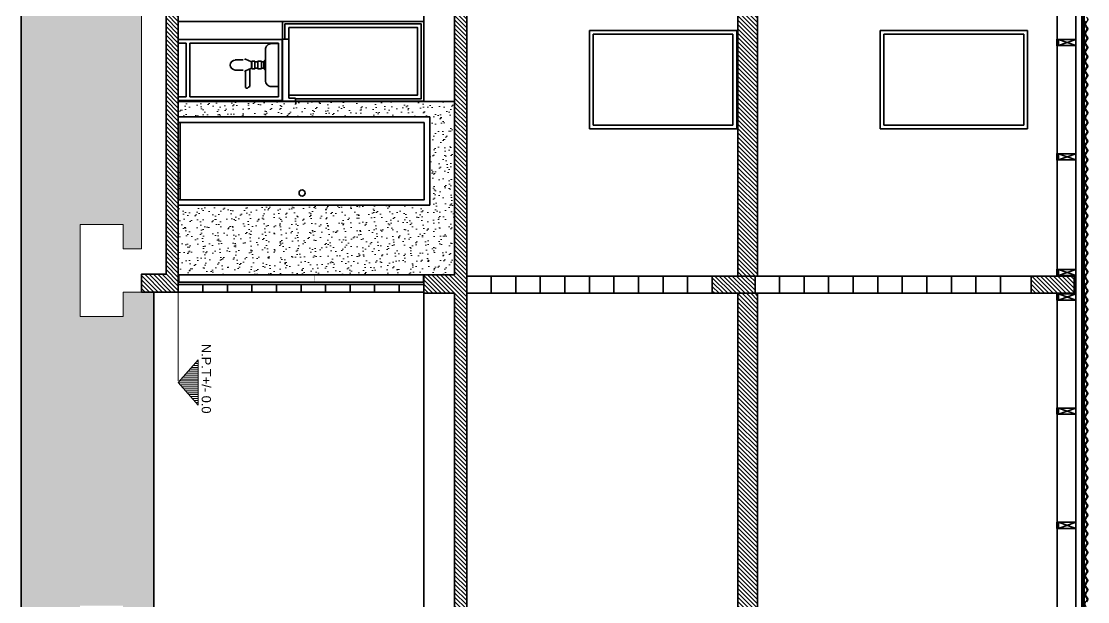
# Model space of a CAD drawing. Header units: inches. Extents: x -3567 to 1, y 2259 to 4439.
# Drawn here: x -2187 to -1318, y 3385 to 3858 of the extents above; entities that cross this region are included whole.
import ezdxf

# ---------------------------------------------------------------- set-up
doc = ezdxf.new("R2010")
doc.units = ezdxf.units.IN
doc.header["$MEASUREMENT"] = 0
for name, color, linetype, lineweight in [('A-ANNO-SYMB', 3, 'Continuous', 18), ('A-ANNO-TEXT', 3, 'Continuous', 18), ('A-ELEV-MBE1', 7, 'Continuous', 35), ('A-SECT-MCUT', 7, 'Continuous', 35), ('A-SECT-PATT', 8, 'Continuous', 18)]:
    doc.layers.add(name, color=color, linetype=linetype, lineweight=lineweight)
doc.styles.add('E-ARIAL', font='Arial.ttf')
pattern_1 = [(315, (-2186.7762, 1418.5454), (1.767767, 1.767767), [])]

msp = doc.modelspace()

# ---------------------------------------------------------------- hatches: boundary and pattern name
at = {"layer": 'A-SECT-MCUT'}
h = msp.add_hatch(dxfattribs=at)
h.set_pattern_fill('ANSI31', color=256, scale=20, angle=90)
h.paths.add_polyline_path([(-1586.87, 4235.97), (-1588.87, 4235.97), (-1602.85, 4235.97), (-1602.85, 3949.97), (-1588.8, 3949.97), (-1588.8, 3935.97), (-1602.85, 3935.97), (-1602.85, 3649.97), (-1588.8, 3649.97), (-1586.87, 3649.97)])
h = msp.add_hatch(dxfattribs=at)
h.set_pattern_fill('ANSI31', color=256, scale=20, angle=90)
h.paths.add_polyline_path([(-1586.87, 3635.97), (-1588.8, 3635.97), (-1602.85, 3635.97), (-1602.85, 3349.72), (-1588.8, 3349.72), (-1588.8, 3335.72), (-1602.85, 3335.72), (-1602.85, 3049.72), (-1588.8, 3049.72), (-1588.8, 3049.72), (-1586.87, 3049.72)])
at = {"layer": 'A-SECT-PATT'}
h = msp.add_hatch(dxfattribs=at)
h.set_pattern_fill('DOTS', color=256, scale=100, angle=270, style=0)
h.set_pattern_definition([(270, (-2468.349, 6125.9374), (6.25, -3.125), [0, -6.25])])
h.paths.add_polyline_path([(-2078.87, 4438.84), (-2078.87, 4249.97), (-2088.87, 4249.97), (-2103.87, 4249.97), (-2103.87, 4269.89), (-2138.87, 4269.89), (-2138.87, 4194.89), (-2103.87, 4194.89), (-2103.87, 4214.8), (-2088.87, 4214.8), (-2088.87, 3961.55), (-2103.87, 3961.55), (-2103.87, 3981.47), (-2138.87, 3981.47), (-2138.87, 3906.47), (-2103.87, 3906.47), (-2103.87, 3926.39), (-2088.87, 3926.39), (-2088.87, 3672.14), (-2103.87, 3672.14), (-2103.87, 3692.05), (-2138.87, 3692.05), (-2138.87, 3617.05), (-2103.87, 3617.05), (-2103.87, 3636.97), (-2088.87, 3636.97), (-2078.87, 3636.97), (-2078.87, 3351.09), (-2088.87, 3351.09), (-2088.87, 3361.67), (-2103.87, 3361.67), (-2103.87, 3381.59), (-2138.87, 3381.59), (-2138.87, 3306.59), (-2186.78, 3306.59), (-2186.78, 4438.84)])
h = msp.add_hatch(dxfattribs=at)
h.set_pattern_fill('ANSI31', color=256, scale=20, angle=270, style=0)
h.set_pattern_definition(pattern_1)
h.paths.add_polyline_path([(-2058.87, 4249.97), (-2058.87, 4235.97), (-2058.87, 3951.47), (-2058.87, 3936.47), (-2058.87, 3676.02), (-2058.87, 3676.02), (-2058.87, 3662.11), (-2058.87, 3662.11), (-2058.87, 3650.47), (-2058.87, 3636.97), (-2088.87, 3636.97), (-2088.87, 3651.47), (-2068.87, 3651.47), (-2068.87, 3936.47), (-2088.87, 3936.47), (-2088.87, 3951.47), (-2068.87, 3951.47), (-2068.87, 4235.97), (-2088.87, 4235.97), (-2088.87, 4249.97)])
h = msp.add_hatch(dxfattribs=at)
h.set_pattern_fill('ANSI31', color=256, scale=20, angle=270, style=0)
h.set_pattern_definition(pattern_1)
h.paths.add_polyline_path([(-1823.87, 4249.97), (-1823.87, 4234.97), (-1823.87, 3650.97), (-1833.87, 3650.97), (-1833.87, 3936.42), (-1858.79, 3936.42), (-1858.79, 3951.42), (-1833.87, 3951.42), (-1833.87, 4234.97), (-1858.87, 4234.97), (-1858.87, 4249.97)])
h = msp.add_hatch(dxfattribs=at)
h.set_pattern_fill('ANSI31', color=256, scale=5, angle=270)
h.set_pattern_definition([(315, (-3574.956, 3798.54245), (0.44194174, 0.44194174), [])])
h.paths.add_polyline_path([(-1322.14, 4249.97), (-1320.64, 4249.97), (-1320.64, 3949.94), (-1320.64, 2436.47), (-1322.14, 2436.47)])
h = msp.add_hatch(dxfattribs=at)
h.set_pattern_fill('ANSI31', color=256, scale=20, angle=270, style=0)
h.set_pattern_definition(pattern_1)
h.paths.add_polyline_path([(-1588.85, 3649.97), (-1588.87, 3635.97), (-1623.8, 3635.97), (-1623.8, 3649.97)])
h.paths.add_polyline_path([(-1328.95, 3649.97), (-1328.95, 3635.97), (-1363.95, 3635.97), (-1363.95, 3649.97)])
h.paths.add_polyline_path([(-1328.95, 3949.94), (-1328.95, 3935.94), (-1363.95, 3935.94), (-1363.95, 3949.94)])
h.paths.add_polyline_path([(-1588.8, 3949.97), (-1588.8, 3935.97), (-1623.8, 3935.97), (-1623.8, 3949.97)])
h = msp.add_hatch(dxfattribs=at)
h.set_pattern_fill('AR-SAND', color=256, scale=5, angle=270, style=0)
h.set_pattern_definition([(307.5, (-3126.34, 3285.825), (9.63412, 0.314967), [0, -7.6, 0, -8.5, 0, -8.125]), (277.5, (-3126.34, 3285.825), (14.11073, -8.84888), [0, -4.1, 0, -6.85, 0, -2.625]), (237.5, (-3126.34, 3291.975), (0.028295, -15.57071), [0, -2.5, 0, -9, 0, -11.75]), (227.5, (-3126.34, 3291.975), (4.38838, -15.03063), [0, -1.25, 0, -5.9, 0, -6.75])])
h.paths.add_polyline_path([(-1853.98, 3707.72), (-1853.98, 3779.72), (-2058.48, 3779.72), (-2058.48, 3775.22), (-2057.48, 3775.22), (-2057.48, 3712.22), (-2058.48, 3712.22), (-2058.48, 3707.72), (-2058.87, 3707.72), (-2058.87, 3792.16), (-2058.48, 3792.16), (-1833.87, 3792.19), (-1833.87, 3650.97), (-1858.87, 3650.97), (-1878.87, 3650.97), (-1898.87, 3650.97), (-1918.87, 3650.97), (-1938.87, 3650.97), (-1958.87, 3650.97), (-1978.87, 3650.97), (-1998.87, 3650.97), (-2018.87, 3650.97), (-2038.87, 3650.97), (-2058.87, 3650.97), (-2058.87, 3651.47), (-2058.87, 3707.72), (-2058.48, 3707.72)])
h = msp.add_hatch(dxfattribs=at)
h.set_pattern_fill('ANSI31', color=256, scale=20, angle=270, style=0)
h.set_pattern_definition(pattern_1)
h.paths.add_polyline_path([(-1823.87, 3650.97), (-1823.87, 3635.97), (-1823.87, 3050.72), (-1833.87, 3050.72), (-1833.87, 3336.09), (-1858.87, 3336.09), (-1858.87, 3351.09), (-1833.87, 3351.09), (-1833.87, 3635.97), (-1858.87, 3635.97), (-1858.87, 3650.97)])
h = msp.add_hatch(dxfattribs=at)
h.set_pattern_fill('ANSI31', color=256, scale=0.5, angle=495, style=0)
h.set_pattern_definition([(180, (-15225.3848, -20333.7023), (-4e-15, -1.5875), [])])
h.paths.add_polyline_path([(-2042.65, 3544.91), (-2058.88, 3563.31), (-2042.65, 3581.71)])

# ---------------------------------------------------------------- linework, layer by layer
at = {"layer": 'A-ANNO-SYMB', "ltscale": 0.003}
for p, q in [((-2088.87, 3672.14), (-2088.87, 3926.39)), ((-2103.87, 3692.05), (-2138.87, 3692.05)), ((-2138.87, 3692.05), (-2138.87, 3617.05)), ((-2103.87, 3692.05), (-2103.87, 3672.14)), ((-2088.87, 3672.14), (-2103.87, 3672.14)), ((-2088.87, 3636.97), (-2103.87, 3636.97)), ((-2103.87, 3636.97), (-2103.87, 3617.05)), ((-2103.87, 3617.05), (-2138.87, 3617.05))]:
    msp.add_line(p, q, dxfattribs=at)
at = {"layer": 'A-ANNO-SYMB'}
for p, q in [((-1859.36, 3650.77), (-2058.2, 3650.77)), ((-2058.2, 3645.13), (-2058.2, 3650.77)), ((-1859.36, 3645.13), (-1859.36, 3650.77)), ((-1859.36, 3645.13), (-2058.2, 3645.13)), ((-2058.87, 3636.97), (-2058.87, 3564.65))]:
    msp.add_line(p, q, dxfattribs=at)
msp.add_lwpolyline([(-2058.87, 3563.29), (-2042.64, 3544.89), (-2042.64, 3581.69)], close=True, dxfattribs=at)
at = {"layer": 'A-ELEV-MBE1'}
for p, q in [((-2186.78, 2259.4), (-2186.78, 4438.84)), ((-1858.87, 3792.47), (-1858.87, 4196.47)), ((-1327.61, 3635.97), (-1327.61, 3949.94)), ((-1322.61, 3635.97), (-1322.61, 3949.94)), ((-1322.14, 3635.97), (-1322.14, 3949.94)), ((-1320.64, 3635.97), (-1320.64, 3949.94)), ((-2058.87, 3650.47), (-2058.87, 3936.41)), ((-1342.61, 3842.79), (-1342.61, 3930.41)), ((-1858.87, 3857.47), (-2058.87, 3857.47)), ((-1973.93, 3857.47), (-1973.93, 3842.93)), ((-1971.93, 3855.47), (-1971.93, 3842.93)), ((-1968.93, 3852.47), (-1968.93, 3842.93)), ((-1974.29, 3842.66), (-2058.87, 3842.66)), ((-1974.29, 3842.66), (-1974.29, 3793.11)), ((-1973.86, 3842.93), (-1973.86, 3792.47)), ((-1968.86, 3842.93), (-1973.86, 3842.93)), ((-1968.86, 3842.93), (-1968.86, 3794.97)), ((-1322.61, 3837.79), (-1322.61, 3842.79)), ((-2052.43, 3839.66), (-2058.87, 3839.66)), ((-2052.43, 3839.66), (-2052.43, 3796.11)), ((-1977.29, 3839.66), (-2049.43, 3839.66)), ((-2049.43, 3839.66), (-2049.43, 3796.11)), ((-1977.29, 3839.66), (-1977.29, 3796.11)), ((-1342.61, 3749.65), (-1342.61, 3837.79)), ((-2005.91, 3826.04), (-2012.43, 3826.04)), ((-1999.1, 3824.44), (-1998.91, 3824.44)), ((-1999.1, 3824.44), (-1999.1, 3819.44)), ((-1996.48, 3824.44), (-1994.18, 3824.44)), ((-1991.14, 3824.44), (-1989.17, 3824.44)), ((-2005.91, 3817.85), (-2012.43, 3817.85)), ((-2004.1, 3817.27), (-2004.1, 3803.67)), ((-2000.61, 3818.78), (-2000.61, 3804.46)), ((-1999.1, 3819.44), (-1998.91, 3819.44)), ((-1996.48, 3819.44), (-1994.18, 3819.44)), ((-1991.14, 3819.44), (-1989.17, 3819.44)), ((-1318.76, 3819.06), (-1319.08, 3819.45)), ((-1318.76, 3815.25), (-1319.08, 3814.86)), ((-2052.43, 3796.11), (-2058.87, 3796.11)), ((-1974.29, 3793.11), (-2058.87, 3793.11)), ((-2058.48, 3792.16), (-2058.87, 3792.16)), ((-1833.87, 3792.19), (-2058.48, 3792.16)), ((-1977.29, 3796.11), (-2049.43, 3796.11)), ((-1963.26, 3792.47), (-1973.86, 3792.47)), ((-1963.26, 3794.97), (-1968.86, 3794.97)), ((-1968.86, 3794.97), (-1963.26, 3794.97)), ((-1963.26, 3792.47), (-1963.26, 3794.97)), ((-1853.98, 3779.72), (-2058.87, 3779.72)), ((-2058.87, 3775.22), (-1858.48, 3775.22)), ((-1858.48, 3775.22), (-1858.48, 3712.22)), ((-1853.98, 3779.72), (-1853.98, 3707.72)), ((-1342.61, 3655.44), (-1342.61, 3744.65)), ((-1318.76, 3720), (-1319.08, 3720.39)), ((-2058.87, 3712.22), (-2057.48, 3712.22)), ((-1318.76, 3716.19), (-1319.08, 3715.8)), ((-2058.48, 3707.72), (-2058.87, 3707.72)), ((-2058.87, 3650.97), (-2058.87, 3707.39)), ((-1853.98, 3707.72), (-2058.48, 3707.72)), ((-1322.61, 3349.69), (-1322.61, 3663.65)), ((-1322.14, 3349.62), (-1322.14, 3663.65)), ((-1320.64, 3349.69), (-1320.64, 3663.65)), ((-2058.87, 3650.97), (-2038.87, 3650.97)), ((-2038.87, 3650.97), (-2018.87, 3650.97)), ((-2038.87, 3650.97), (-2038.87, 3650.77)), ((-2038.87, 3650.77), (-2038.87, 3650.97)), ((-2018.87, 3650.97), (-1998.87, 3650.97)), ((-2018.87, 3650.97), (-2018.87, 3650.77)), ((-2018.87, 3650.77), (-2018.87, 3650.97)), ((-1998.87, 3650.97), (-1978.87, 3650.97)), ((-1998.87, 3650.97), (-1998.87, 3650.77)), ((-1998.87, 3650.77), (-1998.87, 3650.97)), ((-1978.87, 3650.97), (-1958.87, 3650.97)), ((-1978.87, 3650.97), (-1978.87, 3650.77)), ((-1978.87, 3650.77), (-1978.87, 3650.97)), ((-1958.87, 3650.97), (-1938.87, 3650.97)), ((-1958.87, 3650.97), (-1958.87, 3650.77)), ((-1958.87, 3650.77), (-1958.87, 3650.97)), ((-1938.87, 3650.97), (-1918.87, 3650.97)), ((-1938.87, 3650.97), (-1938.87, 3650.77)), ((-1938.87, 3650.77), (-1938.87, 3650.97)), ((-1918.87, 3650.97), (-1898.87, 3650.97)), ((-1918.87, 3650.97), (-1918.87, 3650.77)), ((-1918.87, 3650.77), (-1918.87, 3650.97)), ((-1898.87, 3650.97), (-1898.87, 3650.77)), ((-1898.87, 3650.97), (-1878.87, 3650.97)), ((-1898.87, 3650.77), (-1898.87, 3650.97)), ((-1878.87, 3650.97), (-1858.87, 3650.97)), ((-1878.87, 3650.97), (-1878.87, 3650.77)), ((-1878.87, 3650.77), (-1878.87, 3650.97)), ((-1858.87, 3650.97), (-1858.87, 3636.97)), ((-1858.87, 3650.97), (-1858.87, 3650.77)), ((-1858.87, 3650.77), (-1858.87, 3650.97)), ((-1858.87, 3351.09), (-1858.87, 3650.97)), ((-1327.61, 3335.71), (-1327.61, 3649.65)), ((-2038.87, 3636.97), (-2038.87, 3643.15)), ((-2038.87, 3643.15), (-2038.87, 3636.97)), ((-2018.87, 3636.97), (-2018.87, 3643.15)), ((-2018.87, 3643.15), (-2018.87, 3636.97)), ((-1998.87, 3636.97), (-1998.87, 3643.15)), ((-1998.87, 3643.15), (-1998.87, 3636.97)), ((-1978.87, 3636.97), (-1978.87, 3643.15)), ((-1978.87, 3643.15), (-1978.87, 3636.97)), ((-1958.87, 3636.97), (-1958.87, 3643.15)), ((-1958.87, 3643.15), (-1958.87, 3636.97)), ((-1938.87, 3636.97), (-1938.87, 3643.15)), ((-1938.87, 3643.15), (-1938.87, 3636.97)), ((-1918.87, 3636.97), (-1918.87, 3643.15)), ((-1918.87, 3643.15), (-1918.87, 3636.97)), ((-1898.87, 3636.97), (-1898.87, 3643.15)), ((-1898.87, 3643.15), (-1898.87, 3636.97)), ((-1878.87, 3636.97), (-1878.87, 3643.15)), ((-1878.87, 3643.15), (-1878.87, 3636.97)), ((-1858.87, 3636.97), (-1858.87, 3643.15)), ((-1858.87, 3643.15), (-1858.87, 3636.97)), ((-2078.87, 3636.97), (-2078.87, 3351.09)), ((-2038.87, 3636.97), (-2058.87, 3636.97)), ((-2018.87, 3636.97), (-2038.87, 3636.97)), ((-1998.87, 3636.97), (-2018.87, 3636.97)), ((-1978.87, 3636.97), (-1998.87, 3636.97)), ((-1958.87, 3636.97), (-1978.87, 3636.97)), ((-1938.87, 3636.97), (-1958.87, 3636.97)), ((-1918.87, 3636.97), (-1938.87, 3636.97)), ((-1898.87, 3636.97), (-1918.87, 3636.97)), ((-1878.87, 3636.97), (-1898.87, 3636.97)), ((-1858.87, 3636.97), (-1878.87, 3636.97)), ((-1342.61, 3542.5), (-1342.61, 3630.49)), ((-1318.76, 3613.31), (-1319.08, 3613.7)), ((-1318.76, 3609.5), (-1319.08, 3609.12)), ((-1320.63, 3552.72), (-1320.63, 3550.92)), ((-1342.61, 3449.37), (-1342.61, 3537.5)), ((-1318.76, 3514.25), (-1319.08, 3514.64)), ((-1318.76, 3510.44), (-1319.08, 3510.06)), ((-1342.61, 3355.16), (-1342.61, 3444.37)), ((-1318.76, 3403.76), (-1319.08, 3403.38))]:
    msp.add_line(p, q, dxfattribs=at)
for points in [[(-1963.26, 3792.47), (-1858.87, 3792.47), (-1858.87, 3857.47), (-1973.93, 3857.47)], [(-1963.26, 3794.47), (-1860.87, 3794.47), (-1860.87, 3855.47), (-1971.93, 3855.47)], [(-1968.86, 3797.47), (-1863.87, 3797.47), (-1863.87, 3852.47), (-1968.93, 3852.47)], [(-1341.62, 3837.79), (-1343, 3837.79), (-1343, 3842.79), (-1341.62, 3842.79)], [(-1974.29, 3839.44), (-1973.86, 3839.44)], [(-1999.1, 3824.44), (-2004.24, 3826.68), (-2004.72, 3826.68), (-2004.72, 3826.68)], [(-1988.48, 3825.14), (-1989.17, 3824.85), (-1989.17, 3821.94)], [(-1999.1, 3819.44), (-2004.24, 3817.2), (-2004.72, 3817.2), (-2004.72, 3817.2)], [(-1988.48, 3818.74), (-1989.17, 3819.04), (-1989.17, 3821.94)], [(-1973.86, 3804.4), (-1974.29, 3804.4)], [(-1341.62, 3744.65), (-1343, 3744.65), (-1343, 3749.65), (-1341.62, 3749.65)], [(-1341.62, 3650.44), (-1343, 3650.44), (-1343, 3655.44), (-1341.62, 3655.44)], [(-1858.87, 3644.95), (-2058.86, 3644.95)], [(-1858.87, 3643.15), (-2058.86, 3643.15)], [(-1341.62, 3630.49), (-1343, 3630.49), (-1343, 3635.49), (-1327.61, 3635.49)], [(-1320.63, 3552.72), (-1320.64, 3552.72)], [(-1320.64, 3550.92), (-1320.63, 3550.92)], [(-1341.62, 3537.5), (-1343, 3537.5), (-1343, 3542.5), (-1341.62, 3542.5)], [(-1341.62, 3444.37), (-1343, 3444.37), (-1343, 3449.37), (-1341.62, 3449.37)]]:
    msp.add_lwpolyline(points, dxfattribs=at)
msp.add_lwpolyline([(-1977.29, 3804.4), (-1982.91, 3804.4, -0.414214), (-1987.91, 3809.4), (-1987.91, 3834.44, -0.414214), (-1982.91, 3839.44), (-1977.29, 3839.44)], format="xyb", dxfattribs=at)
for points in [[(-1996.48, 3825), (-1996.48, 3818.89), (-1998.91, 3818.89), (-1998.91, 3825)], [(-1991.14, 3825), (-1991.14, 3818.89), (-1994.18, 3818.89), (-1994.18, 3825)], [(-1987.91, 3825.68), (-1987.91, 3818.2), (-1988.48, 3818.2), (-1988.48, 3825.68)], [(-1858.48, 3775.22), (-1858.48, 3712.22), (-2057.48, 3712.22), (-2057.48, 3775.22)]]:
    msp.add_lwpolyline(points, close=True, dxfattribs=at)
at = {"layer": 'A-ELEV-MBE1', "const_width": 0.15}
for points in [[(-2055.74, 3650.89), (-2058.74, 3650.89), (-2058.74, 3649.99), (-2058.44, 3649.7), (-2058.44, 3647.97), (-2058.44, 3646.24), (-2058.74, 3645.95), (-2058.74, 3645.05), (-2055.74, 3645.05)], [(-1950.85, 3650.89), (-1947.85, 3650.89), (-1947.85, 3649.99), (-1948.15, 3649.7), (-1948.15, 3647.97), (-1948.15, 3646.24), (-1947.85, 3645.95), (-1947.85, 3645.05), (-1950.85, 3645.05)], [(-1861.93, 3650.89), (-1858.94, 3650.89), (-1858.94, 3649.99), (-1859.23, 3649.7), (-1859.23, 3647.97), (-1859.23, 3646.24), (-1858.94, 3645.95), (-1858.94, 3645.05), (-1861.93, 3645.05)]]:
    msp.add_lwpolyline(points, dxfattribs=at)
at = {"layer": 'A-ELEV-MBE1'}
msp.add_circle((-1957.98, 3717.66), 2.5, dxfattribs=at)
for centre, radius, start, end in [((-1320.33, 3859.07), 2.47, 309.42406, 50.57594), ((-1317.2, 3855.26), 2.97, 129.42406, 230.57594), ((-1317.2, 3847.64), 2.97, 129.42406, 230.57594), ((-1317.2, 3847.64), 2.97, 129.42406, 230.57594), ((-1317.2, 3855.26), 2.47, 129.42406, 230.57594), ((-1317.2, 3847.64), 2.47, 129.42406, 230.57594), ((-1317.2, 3847.64), 2.47, 129.42406, 230.57594), ((-1320.33, 3851.45), 1.97, 309.42406, 50.57594), ((-1320.33, 3851.45), 1.97, 309.42406, 50.57594), ((-1320.33, 3851.45), 2.47, 309.42406, 50.57594), ((-1320.33, 3851.45), 2.47, 309.42406, 50.57594), ((-1317.2, 3840.02), 2.97, 129.42406, 230.57594), ((-1317.2, 3840.02), 2.47, 129.42406, 230.57594), ((-1320.33, 3843.83), 1.97, 309.42406, 50.57594), ((-1320.33, 3843.83), 2.47, 309.42406, 50.57594), ((-1317.2, 3832.4), 2.97, 129.42406, 230.57594), ((-1317.2, 3832.4), 2.47, 129.42406, 230.57594), ((-1320.33, 3836.21), 1.97, 309.42406, 50.57594), ((-1320.33, 3836.21), 2.47, 309.42406, 50.57594), ((-2012.43, 3821.94), 4.09, 90, 270), ((-1317.2, 3824.78), 2.97, 129.42406, 230.57594), ((-1317.2, 3824.78), 2.47, 129.42406, 230.57594), ((-1320.33, 3828.59), 1.97, 309.42406, 50.57594), ((-1320.33, 3828.59), 2.47, 309.42406, 50.57594), ((-1317.2, 3817.16), 2.97, 129.42406, 230.57594), ((-1317.2, 3817.16), 2.97, 129.42406, 230.57594), ((-1317.2, 3817.16), 2.47, 129.42406, 230.57594), ((-1317.2, 3817.16), 2.47, 129.42406, 230.57594), ((-1320.33, 3820.97), 1.97, 309.42406, 50.57594), ((-1320.33, 3813.35), 1.97, 309.42406, 50.57594), ((-1320.33, 3820.97), 2.47, 309.42406, 50.57594), ((-1320.33, 3813.35), 2.47, 309.42406, 50.57594), ((-1317.2, 3809.54), 2.97, 129.42406, 230.57594), ((-1317.2, 3809.54), 2.47, 129.42406, 230.57594), ((-1320.33, 3805.73), 1.97, 309.42406, 50.57594), ((-1320.33, 3805.73), 2.47, 309.42406, 50.57594), ((-1317.2, 3801.92), 2.97, 129.42406, 230.57594), ((-1317.2, 3801.92), 2.47, 129.42406, 230.57594), ((-1320.33, 3798.11), 1.97, 309.42406, 50.57594), ((-1320.33, 3798.11), 2.47, 309.42406, 50.57594), ((-1317.2, 3794.3), 2.97, 129.42406, 230.57594), ((-1317.2, 3786.68), 2.97, 129.42406, 230.57594), ((-1317.2, 3794.3), 2.47, 129.42406, 230.57594), ((-1317.2, 3786.68), 2.47, 129.42406, 230.57594), ((-1320.33, 3790.49), 1.97, 309.42406, 50.57594), ((-1320.33, 3790.49), 2.47, 309.42406, 50.57594), ((-1317.2, 3779.06), 2.97, 129.42406, 230.57594), ((-1317.2, 3779.06), 2.47, 129.42406, 230.57594), ((-1320.33, 3782.87), 1.97, 309.42406, 50.57594), ((-1320.33, 3782.87), 2.47, 309.42406, 50.57594), ((-1317.2, 3771.44), 2.97, 129.42406, 230.57594), ((-1317.2, 3771.44), 2.47, 129.42406, 230.57594), ((-1320.33, 3775.25), 1.97, 309.42406, 50.57594), ((-1320.33, 3775.25), 2.47, 309.42406, 50.57594), ((-1317.2, 3763.82), 2.97, 129.42406, 230.57594), ((-1317.2, 3763.82), 2.47, 129.42406, 230.57594), ((-1320.33, 3767.63), 1.97, 309.42406, 50.57594), ((-1320.33, 3767.63), 2.47, 309.42406, 50.57594), ((-1317.2, 3756.2), 2.97, 129.42406, 230.57594), ((-1317.2, 3756.2), 2.47, 129.42406, 230.57594), ((-1320.33, 3760.01), 1.97, 309.42406, 50.57594), ((-1320.33, 3752.39), 1.97, 309.42406, 50.57594), ((-1320.33, 3760.01), 2.47, 309.42406, 50.57594), ((-1320.33, 3752.39), 2.47, 309.42406, 50.57594), ((-1317.2, 3748.58), 2.97, 129.42406, 230.57594), ((-1317.2, 3748.58), 2.97, 129.42406, 230.57594), ((-1317.2, 3748.58), 2.47, 129.42406, 230.57594), ((-1317.2, 3748.58), 2.47, 129.42406, 230.57594), ((-1320.33, 3744.77), 1.97, 309.42406, 50.57594), ((-1320.33, 3744.77), 2.47, 309.42406, 50.57594), ((-1317.2, 3740.96), 2.97, 129.42406, 230.57594), ((-1317.2, 3740.96), 2.47, 129.42406, 230.57594), ((-1320.33, 3737.15), 1.97, 309.42406, 50.57594), ((-1320.33, 3737.15), 2.47, 309.42406, 50.57594), ((-1317.2, 3733.34), 2.97, 129.42406, 230.57594), ((-1317.2, 3725.72), 2.97, 129.42406, 230.57594), ((-1317.2, 3733.34), 2.47, 129.42406, 230.57594), ((-1320.33, 3729.53), 1.97, 309.42406, 50.57594), ((-1320.33, 3729.53), 2.47, 309.42406, 50.57594), ((-1317.2, 3718.1), 2.97, 129.42406, 230.57594), ((-1317.2, 3718.1), 2.97, 129.42406, 230.57594), ((-1317.2, 3725.72), 2.47, 129.42406, 230.57594), ((-1317.2, 3718.1), 2.47, 129.42406, 230.57594), ((-1317.2, 3718.1), 2.47, 129.42406, 230.57594), ((-1320.33, 3721.91), 1.97, 309.42406, 50.57594), ((-1320.33, 3721.91), 2.47, 309.42406, 50.57594), ((-1317.2, 3710.48), 2.97, 129.42406, 230.57594), ((-1317.2, 3710.48), 2.47, 129.42406, 230.57594), ((-1320.33, 3714.29), 1.97, 309.42406, 50.57594), ((-1320.33, 3714.29), 2.47, 309.42406, 50.57594), ((-1317.2, 3702.86), 2.97, 129.42406, 230.57594), ((-1317.2, 3702.86), 2.47, 129.42406, 230.57594), ((-1320.33, 3706.67), 1.97, 309.42406, 50.57594), ((-1320.33, 3706.67), 2.47, 309.42406, 50.57594), ((-1317.2, 3695.24), 2.97, 129.42406, 230.57594), ((-1317.2, 3695.24), 2.47, 129.42406, 230.57594), ((-1320.33, 3699.05), 1.97, 309.42406, 50.57594), ((-1320.33, 3691.43), 1.97, 309.42406, 50.57594), ((-1320.33, 3699.05), 2.47, 309.42406, 50.57594), ((-1320.33, 3691.43), 2.47, 309.42406, 50.57594), ((-1317.2, 3687.62), 2.97, 129.42406, 230.57594), ((-1317.2, 3687.62), 2.47, 129.42406, 230.57594), ((-1320.33, 3683.81), 1.97, 309.42406, 50.57594), ((-1320.33, 3683.81), 2.47, 309.42406, 50.57594), ((-1317.2, 3680), 2.97, 129.42406, 230.57594), ((-1317.2, 3680), 2.47, 129.42406, 230.57594), ((-1320.33, 3676.19), 1.97, 309.42406, 50.57594), ((-1320.33, 3676.19), 2.47, 309.42406, 50.57594), ((-1317.2, 3672.38), 2.97, 129.42406, 230.57594), ((-1317.2, 3664.76), 2.97, 129.42406, 230.57594), ((-1317.2, 3672.38), 2.47, 129.42406, 230.57594), ((-1320.33, 3668.57), 1.97, 309.42406, 50.57594), ((-1320.33, 3668.57), 2.47, 309.42406, 50.57594), ((-1317.2, 3657.14), 2.97, 129.42406, 230.57594), ((-1317.2, 3664.76), 2.47, 129.42406, 230.57594), ((-1317.2, 3657.14), 2.47, 129.42406, 230.57594), ((-1320.33, 3660.95), 1.97, 309.42406, 50.57594), ((-1320.33, 3660.95), 2.47, 309.42406, 50.57594), ((-1317.2, 3649.52), 2.97, 129.42406, 230.57594), ((-1317.2, 3649.52), 2.47, 129.42406, 230.57594), ((-1320.33, 3653.33), 1.97, 309.42406, 50.57594), ((-1320.33, 3653.33), 2.47, 309.42406, 50.57594), ((-1317.2, 3641.89), 2.97, 129.42406, 230.57594), ((-1317.2, 3641.89), 2.47, 129.42406, 230.57594), ((-1320.33, 3645.7), 1.97, 309.42406, 50.57594), ((-1320.33, 3645.7), 2.47, 309.42406, 50.57594), ((-1317.2, 3634.27), 2.97, 129.42406, 230.57594), ((-1317.2, 3634.27), 2.47, 129.42406, 230.57594), ((-1320.33, 3638.08), 1.97, 309.42406, 50.57594), ((-1320.33, 3638.08), 2.47, 309.42406, 50.57594), ((-1320.33, 3630.46), 2.47, 309.42406, 50.57594), ((-1317.2, 3626.65), 2.97, 129.42406, 230.57594), ((-1317.2, 3626.65), 2.47, 129.42406, 230.57594), ((-1320.33, 3630.46), 1.97, 309.42406, 50.57594), ((-1320.33, 3622.84), 1.97, 309.42406, 50.57594), ((-1320.33, 3622.84), 2.47, 309.42406, 50.57594), ((-1317.2, 3619.03), 2.97, 129.42406, 230.57594), ((-1317.2, 3619.03), 2.47, 129.42406, 230.57594), ((-1320.33, 3615.22), 1.97, 309.42406, 50.57594), ((-1320.33, 3615.22), 2.47, 309.42406, 50.57594), ((-1317.2, 3611.41), 2.97, 129.42406, 230.57594), ((-1317.2, 3611.41), 2.97, 129.42406, 230.57594), ((-1317.2, 3603.79), 2.97, 129.42406, 230.57594), ((-1317.2, 3611.41), 2.47, 129.42406, 230.57594), ((-1317.2, 3611.41), 2.47, 129.42406, 230.57594), ((-1320.33, 3607.6), 1.97, 309.42406, 50.57594), ((-1320.33, 3607.6), 2.47, 309.42406, 50.57594), ((-1317.2, 3596.17), 2.97, 129.42406, 230.57594), ((-1317.2, 3603.79), 2.47, 129.42406, 230.57594), ((-1317.2, 3596.17), 2.47, 129.42406, 230.57594), ((-1320.33, 3599.98), 1.97, 309.42406, 50.57594), ((-1320.33, 3599.98), 2.47, 309.42406, 50.57594), ((-1317.2, 3588.55), 2.97, 129.42406, 230.57594), ((-1317.2, 3588.55), 2.47, 129.42406, 230.57594), ((-1320.33, 3592.36), 1.97, 309.42406, 50.57594), ((-1320.33, 3592.36), 2.47, 309.42406, 50.57594), ((-1317.2, 3580.93), 2.97, 129.42406, 230.57594), ((-1317.2, 3580.93), 2.47, 129.42406, 230.57594), ((-1320.33, 3584.74), 1.97, 309.42406, 50.57594), ((-1320.33, 3584.74), 2.47, 309.42406, 50.57594), ((-1317.2, 3573.31), 2.97, 129.42406, 230.57594), ((-1317.2, 3573.31), 2.47, 129.42406, 230.57594), ((-1320.33, 3577.12), 1.97, 309.42406, 50.57594), ((-1320.33, 3577.12), 2.47, 309.42406, 50.57594), ((-1320.33, 3569.5), 2.47, 309.42406, 50.57594), ((-1317.2, 3565.69), 2.97, 129.42406, 230.57594), ((-1317.2, 3565.69), 2.47, 129.42406, 230.57594), ((-1320.33, 3569.5), 1.97, 309.42406, 50.57594), ((-1320.33, 3561.88), 1.97, 309.42406, 50.57594), ((-1320.33, 3561.88), 2.47, 309.42406, 50.57594), ((-1317.2, 3558.07), 2.97, 129.42406, 230.57594), ((-1317.2, 3558.07), 2.47, 129.42406, 230.57594), ((-1320.33, 3554.26), 1.97, 309.42406, 50.57594), ((-1320.33, 3554.26), 2.47, 309.42406, 50.57594), ((-1317.2, 3550.45), 2.97, 129.42406, 230.57594), ((-1317.2, 3550.45), 2.47, 129.42406, 230.57594), ((-1320.33, 3546.64), 1.97, 309.42406, 50.57594), ((-1320.33, 3546.64), 1.97, 309.42406, 50.57594), ((-1320.33, 3546.64), 2.47, 309.42406, 50.57594), ((-1320.33, 3546.64), 2.47, 309.42406, 50.57594), ((-1317.2, 3542.83), 2.97, 129.42406, 230.57594), ((-1317.2, 3542.83), 2.97, 129.42406, 230.57594), ((-1317.2, 3535.21), 2.97, 129.42406, 230.57594), ((-1317.2, 3542.83), 2.47, 129.42406, 230.57594), ((-1317.2, 3542.83), 2.47, 129.42406, 230.57594), ((-1317.2, 3535.21), 2.47, 129.42406, 230.57594), ((-1320.33, 3539.02), 1.97, 309.42406, 50.57594), ((-1320.33, 3539.02), 2.47, 309.42406, 50.57594), ((-1317.2, 3527.59), 2.97, 129.42406, 230.57594), ((-1317.2, 3527.59), 2.47, 129.42406, 230.57594), ((-1320.33, 3531.4), 1.97, 309.42406, 50.57594), ((-1320.33, 3531.4), 2.47, 309.42406, 50.57594), ((-1317.2, 3519.97), 2.97, 129.42406, 230.57594), ((-1317.2, 3519.97), 2.47, 129.42406, 230.57594), ((-1320.33, 3523.78), 1.97, 309.42406, 50.57594), ((-1320.33, 3523.78), 2.47, 309.42406, 50.57594), ((-1317.2, 3512.35), 2.97, 129.42406, 230.57594), ((-1317.2, 3512.35), 2.97, 129.42406, 230.57594), ((-1317.2, 3512.35), 2.47, 129.42406, 230.57594), ((-1317.2, 3512.35), 2.47, 129.42406, 230.57594), ((-1320.33, 3516.16), 1.97, 309.42406, 50.57594), ((-1320.33, 3516.16), 2.47, 309.42406, 50.57594), ((-1320.33, 3508.54), 2.47, 309.42406, 50.57594), ((-1317.2, 3504.73), 2.97, 129.42406, 230.57594), ((-1317.2, 3504.73), 2.47, 129.42406, 230.57594), ((-1320.33, 3508.54), 1.97, 309.42406, 50.57594), ((-1320.33, 3500.92), 1.97, 309.42406, 50.57594), ((-1320.33, 3500.92), 2.47, 309.42406, 50.57594), ((-1317.2, 3497.11), 2.97, 129.42406, 230.57594), ((-1317.2, 3497.11), 2.47, 129.42406, 230.57594), ((-1320.33, 3493.3), 1.97, 309.42406, 50.57594), ((-1320.33, 3493.3), 2.47, 309.42406, 50.57594), ((-1317.2, 3489.49), 2.97, 129.42406, 230.57594), ((-1317.2, 3489.49), 2.47, 129.42406, 230.57594), ((-1320.33, 3485.68), 1.97, 309.42406, 50.57594), ((-1320.33, 3485.68), 2.47, 309.42406, 50.57594), ((-1317.2, 3481.87), 2.97, 129.42406, 230.57594), ((-1317.2, 3474.25), 2.97, 129.42406, 230.57594), ((-1317.2, 3481.87), 2.47, 129.42406, 230.57594), ((-1317.2, 3474.25), 2.47, 129.42406, 230.57594), ((-1320.33, 3478.06), 1.97, 309.42406, 50.57594), ((-1320.33, 3478.06), 2.47, 309.42406, 50.57594), ((-1317.2, 3466.63), 2.97, 129.42406, 230.57594), ((-1317.2, 3466.63), 2.47, 129.42406, 230.57594), ((-1320.33, 3470.44), 1.97, 309.42406, 50.57594), ((-1320.33, 3470.44), 2.47, 309.42406, 50.57594), ((-1317.2, 3459.01), 2.97, 129.42406, 230.57594), ((-1317.2, 3459.01), 2.47, 129.42406, 230.57594), ((-1320.33, 3462.82), 1.97, 309.42406, 50.57594), ((-1320.33, 3462.82), 2.47, 309.42406, 50.57594), ((-1317.2, 3451.39), 2.97, 129.42406, 230.57594), ((-1317.2, 3451.39), 2.47, 129.42406, 230.57594), ((-1320.33, 3455.2), 1.97, 309.42406, 50.57594), ((-1320.33, 3455.2), 2.47, 309.42406, 50.57594), ((-1317.2, 3443.77), 2.97, 129.42406, 230.57594), ((-1317.2, 3443.77), 2.47, 129.42406, 230.57594), ((-1320.33, 3447.58), 1.97, 309.42406, 50.57594), ((-1320.33, 3439.96), 1.97, 309.42406, 50.57594), ((-1320.33, 3447.58), 2.47, 309.42406, 50.57594), ((-1320.33, 3439.96), 2.47, 309.42406, 50.57594), ((-1317.2, 3436.15), 2.97, 129.42406, 230.57594), ((-1317.2, 3436.15), 2.47, 129.42406, 230.57594), ((-1320.33, 3432.34), 1.97, 309.42406, 50.57594), ((-1320.33, 3432.34), 2.47, 309.42406, 50.57594), ((-1317.2, 3428.53), 2.97, 129.42406, 230.57594), ((-1317.2, 3428.53), 2.47, 129.42406, 230.57594), ((-1320.33, 3424.72), 1.97, 309.42406, 50.57594), ((-1320.33, 3424.72), 2.47, 309.42406, 50.57594), ((-1317.2, 3420.91), 2.97, 129.42406, 230.57594), ((-1317.2, 3413.29), 2.97, 129.42406, 230.57594), ((-1317.2, 3420.91), 2.47, 129.42406, 230.57594), ((-1317.2, 3413.29), 2.47, 129.42406, 230.57594), ((-1320.33, 3417.1), 1.97, 309.42406, 50.57594), ((-1320.33, 3417.1), 2.47, 309.42406, 50.57594), ((-1317.2, 3405.67), 2.97, 129.42406, 230.57594), ((-1317.2, 3405.67), 2.97, 129.42406, 230.57594), ((-1317.2, 3405.67), 2.47, 129.42406, 230.57594), ((-1317.2, 3405.67), 2.47, 129.42406, 230.57594), ((-1320.33, 3409.48), 1.97, 309.42406, 50.57594), ((-1320.33, 3409.48), 1.97, 309.42406, 50.57594), ((-1320.33, 3409.48), 2.47, 309.42406, 50.57594), ((-1320.33, 3409.48), 2.47, 309.42406, 50.57594), ((-1317.2, 3398.05), 2.97, 129.42406, 230.57594), ((-1317.2, 3398.05), 2.47, 129.42406, 230.57594), ((-1320.33, 3401.86), 1.97, 309.42406, 50.57594), ((-1320.33, 3401.86), 2.47, 309.42406, 50.57594), ((-1317.2, 3390.43), 2.97, 129.42406, 230.57594), ((-1317.2, 3390.43), 2.47, 129.42406, 230.57594), ((-1320.33, 3394.24), 1.97, 309.42406, 50.57594), ((-1320.33, 3394.24), 2.47, 309.42406, 50.57594), ((-1317.2, 3382.81), 2.97, 129.42406, 230.57594), ((-1320.33, 3386.62), 1.97, 309.42406, 50.57594), ((-1320.33, 3386.62), 2.47, 309.42406, 50.57594)]:
    msp.add_arc(centre, radius, start, end, dxfattribs=at)
msp.add_open_spline([(-2000.61, 3804.46), (-2001.3, 3804.44), (-2002.38, 3802.67), (-2003.57, 3803.26), (-2004.1, 3803.67)], degree=3, knots=[0.01199805, 0.01199805, 0.01199805, 0.01199805, 0.03527208, 0.0529338, 0.0529338, 0.0529338, 0.0529338], dxfattribs=at)
at = {"layer": 'A-SECT-MCUT'}
for p, q in [((-1823.87, 2570.17), (-1823.87, 4249.97)), ((-2058.87, 3651.47), (-2058.87, 4236.47)), ((-1586.87, 4235.97), (-1586.87, 3649.97)), ((-2068.87, 3651.47), (-2068.87, 3936.47)), ((-1833.87, 3650.97), (-1833.87, 3936.42)), ((-1602.85, 3935.97), (-1602.85, 3649.97)), ((-1603.87, 3849.97), (-1723.87, 3849.97)), ((-1723.87, 3849.97), (-1723.87, 3769.97)), ((-1603.87, 3769.97), (-1603.87, 3849.97)), ((-1486.87, 3849.97), (-1486.87, 3769.97)), ((-1366.87, 3849.97), (-1486.87, 3849.97)), ((-1366.87, 3769.97), (-1366.87, 3849.97)), ((-1606.87, 3846.97), (-1720.87, 3846.97)), ((-1720.87, 3846.97), (-1720.87, 3772.97)), ((-1606.87, 3772.97), (-1606.87, 3846.97)), ((-1369.87, 3846.97), (-1483.87, 3846.97)), ((-1483.87, 3772.97), (-1483.87, 3846.97)), ((-1369.87, 3772.97), (-1369.87, 3846.97)), ((-1327.61, 3842.79), (-1341.62, 3842.79)), ((-1341.62, 3837.79), (-1341.62, 3842.79)), ((-1327.61, 3837.79), (-1341.62, 3842.79)), ((-1327.61, 3842.79), (-1341.62, 3837.79)), ((-1327.61, 3837.79), (-1341.62, 3837.79)), ((-1720.87, 3772.97), (-1606.87, 3772.97)), ((-1483.87, 3772.97), (-1369.87, 3772.97)), ((-1723.87, 3769.97), (-1603.87, 3769.97)), ((-1486.87, 3769.97), (-1366.87, 3769.97)), ((-1327.61, 3749.65), (-1341.62, 3749.65)), ((-1341.62, 3744.65), (-1341.62, 3749.65)), ((-1327.61, 3744.65), (-1341.62, 3749.65)), ((-1327.61, 3749.65), (-1341.62, 3744.65)), ((-1327.61, 3744.65), (-1327.61, 3749.65)), ((-1327.61, 3744.65), (-1341.62, 3744.65)), ((-1327.61, 3655.44), (-1341.62, 3655.44)), ((-1341.62, 3650.44), (-1341.62, 3655.44)), ((-1327.61, 3650.44), (-1341.62, 3655.44)), ((-1327.61, 3655.44), (-1341.62, 3650.44)), ((-1327.61, 3650.44), (-1341.62, 3650.44)), ((-1327.61, 3650.44), (-1327.61, 3655.44)), ((-1833.87, 3351.09), (-1833.87, 3635.97)), ((-1602.85, 3635.97), (-1602.85, 3349.72)), ((-1586.87, 3635.97), (-1586.87, 3049.72)), ((-1341.62, 3630.49), (-1341.62, 3635.49)), ((-1327.61, 3630.49), (-1341.62, 3635.49)), ((-1327.61, 3635.49), (-1341.62, 3630.49)), ((-1327.61, 3635.97), (-1328.95, 3635.97)), ((-1327.61, 3631.13), (-1327.61, 3636.13)), ((-1327.61, 3630.49), (-1341.62, 3630.49)), ((-1327.61, 3542.5), (-1341.62, 3542.5)), ((-1341.62, 3537.5), (-1341.62, 3542.5)), ((-1327.61, 3537.5), (-1341.62, 3542.5)), ((-1327.61, 3542.5), (-1341.62, 3537.5)), ((-1327.61, 3537.5), (-1341.62, 3537.5)), ((-1327.61, 3537.5), (-1327.61, 3542.5)), ((-1327.61, 3449.37), (-1341.62, 3449.37)), ((-1341.62, 3444.37), (-1341.62, 3449.37)), ((-1327.61, 3444.37), (-1341.62, 3449.37)), ((-1327.61, 3449.37), (-1341.62, 3444.37)), ((-1327.61, 3444.37), (-1341.62, 3444.37)), ((-1327.61, 3444.37), (-1327.61, 3449.37))]:
    msp.add_line(p, q, dxfattribs=at)
for points in [[(-1320.64, 2436.47), (-1322.14, 2436.47), (-1322.14, 4249.97), (-1320.64, 4249.97)], [(-1803.8, 3635.97), (-1803.8, 3649.97), (-1823.8, 3649.97), (-1823.8, 3635.97)], [(-1783.87, 3635.97), (-1783.87, 3649.97), (-1803.87, 3649.97), (-1803.87, 3635.97)], [(-1763.87, 3635.97), (-1763.87, 3649.97), (-1783.87, 3649.97), (-1783.87, 3635.97)], [(-1743.87, 3635.97), (-1743.87, 3649.97), (-1763.87, 3649.97), (-1763.87, 3635.97)], [(-1723.87, 3635.97), (-1723.87, 3649.97), (-1743.87, 3649.97), (-1743.87, 3635.97)], [(-1703.87, 3635.97), (-1703.87, 3649.97), (-1723.87, 3649.97), (-1723.87, 3635.97)], [(-1683.87, 3635.97), (-1683.87, 3649.97), (-1703.87, 3649.97), (-1703.87, 3635.97)], [(-1663.87, 3635.97), (-1663.87, 3649.97), (-1683.87, 3649.97), (-1683.87, 3635.97)], [(-1643.87, 3635.97), (-1643.87, 3649.97), (-1663.87, 3649.97), (-1663.87, 3635.97)], [(-1623.87, 3635.97), (-1623.87, 3649.97), (-1643.87, 3649.97), (-1643.87, 3635.97)], [(-1588.8, 3635.97), (-1588.8, 3649.97), (-1623.8, 3649.97), (-1623.8, 3635.97)], [(-1568.93, 3635.97), (-1568.93, 3649.97), (-1588.8, 3649.97), (-1588.8, 3635.97)], [(-1548.93, 3635.97), (-1548.93, 3649.97), (-1568.93, 3649.97), (-1568.93, 3635.97)], [(-1528.93, 3635.97), (-1528.93, 3649.97), (-1548.93, 3649.97), (-1548.93, 3635.97)], [(-1508.93, 3635.97), (-1508.93, 3649.97), (-1528.93, 3649.97), (-1528.93, 3635.97)], [(-1488.93, 3635.97), (-1488.93, 3649.97), (-1508.93, 3649.97), (-1508.93, 3635.97)], [(-1468.93, 3635.97), (-1468.93, 3649.97), (-1488.93, 3649.97), (-1488.93, 3635.97)], [(-1448.93, 3635.97), (-1448.93, 3649.97), (-1468.93, 3649.97), (-1468.93, 3635.97)], [(-1428.93, 3635.97), (-1428.93, 3649.97), (-1448.93, 3649.97), (-1448.93, 3635.97)], [(-1408.93, 3635.97), (-1408.93, 3649.97), (-1428.93, 3649.97), (-1428.93, 3635.97)], [(-1388.93, 3635.97), (-1388.93, 3649.97), (-1408.93, 3649.97), (-1408.93, 3635.97)], [(-1363.95, 3635.97), (-1363.95, 3649.97), (-1388.93, 3649.97), (-1388.93, 3635.97)], [(-1328.95, 3635.97), (-1328.95, 3649.97), (-1363.95, 3649.97), (-1363.95, 3635.97)]]:
    msp.add_lwpolyline(points, close=True, dxfattribs=at)
for points in [[(-2068.87, 3651.47), (-2088.87, 3651.47), (-2088.87, 3636.97), (-2058.87, 3636.97), (-2058.87, 3651.47)], [(-1833.87, 3650.97), (-1858.87, 3650.97), (-1858.87, 3635.97), (-1833.87, 3635.97)], [(-1823.87, 3635.97), (-1823.87, 3650.97)]]:
    msp.add_lwpolyline(points, dxfattribs=at)

# ---------------------------------------------------------------- texts
at = {"layer": 'A-ANNO-TEXT', "style": 'E-ARIAL'}
msp.add_text('N.P.T+/- 0.0', height=7.5, rotation=270, dxfattribs=at).set_placement((-2039.79, 3594.77))

doc.saveas('drawing.dxf')
